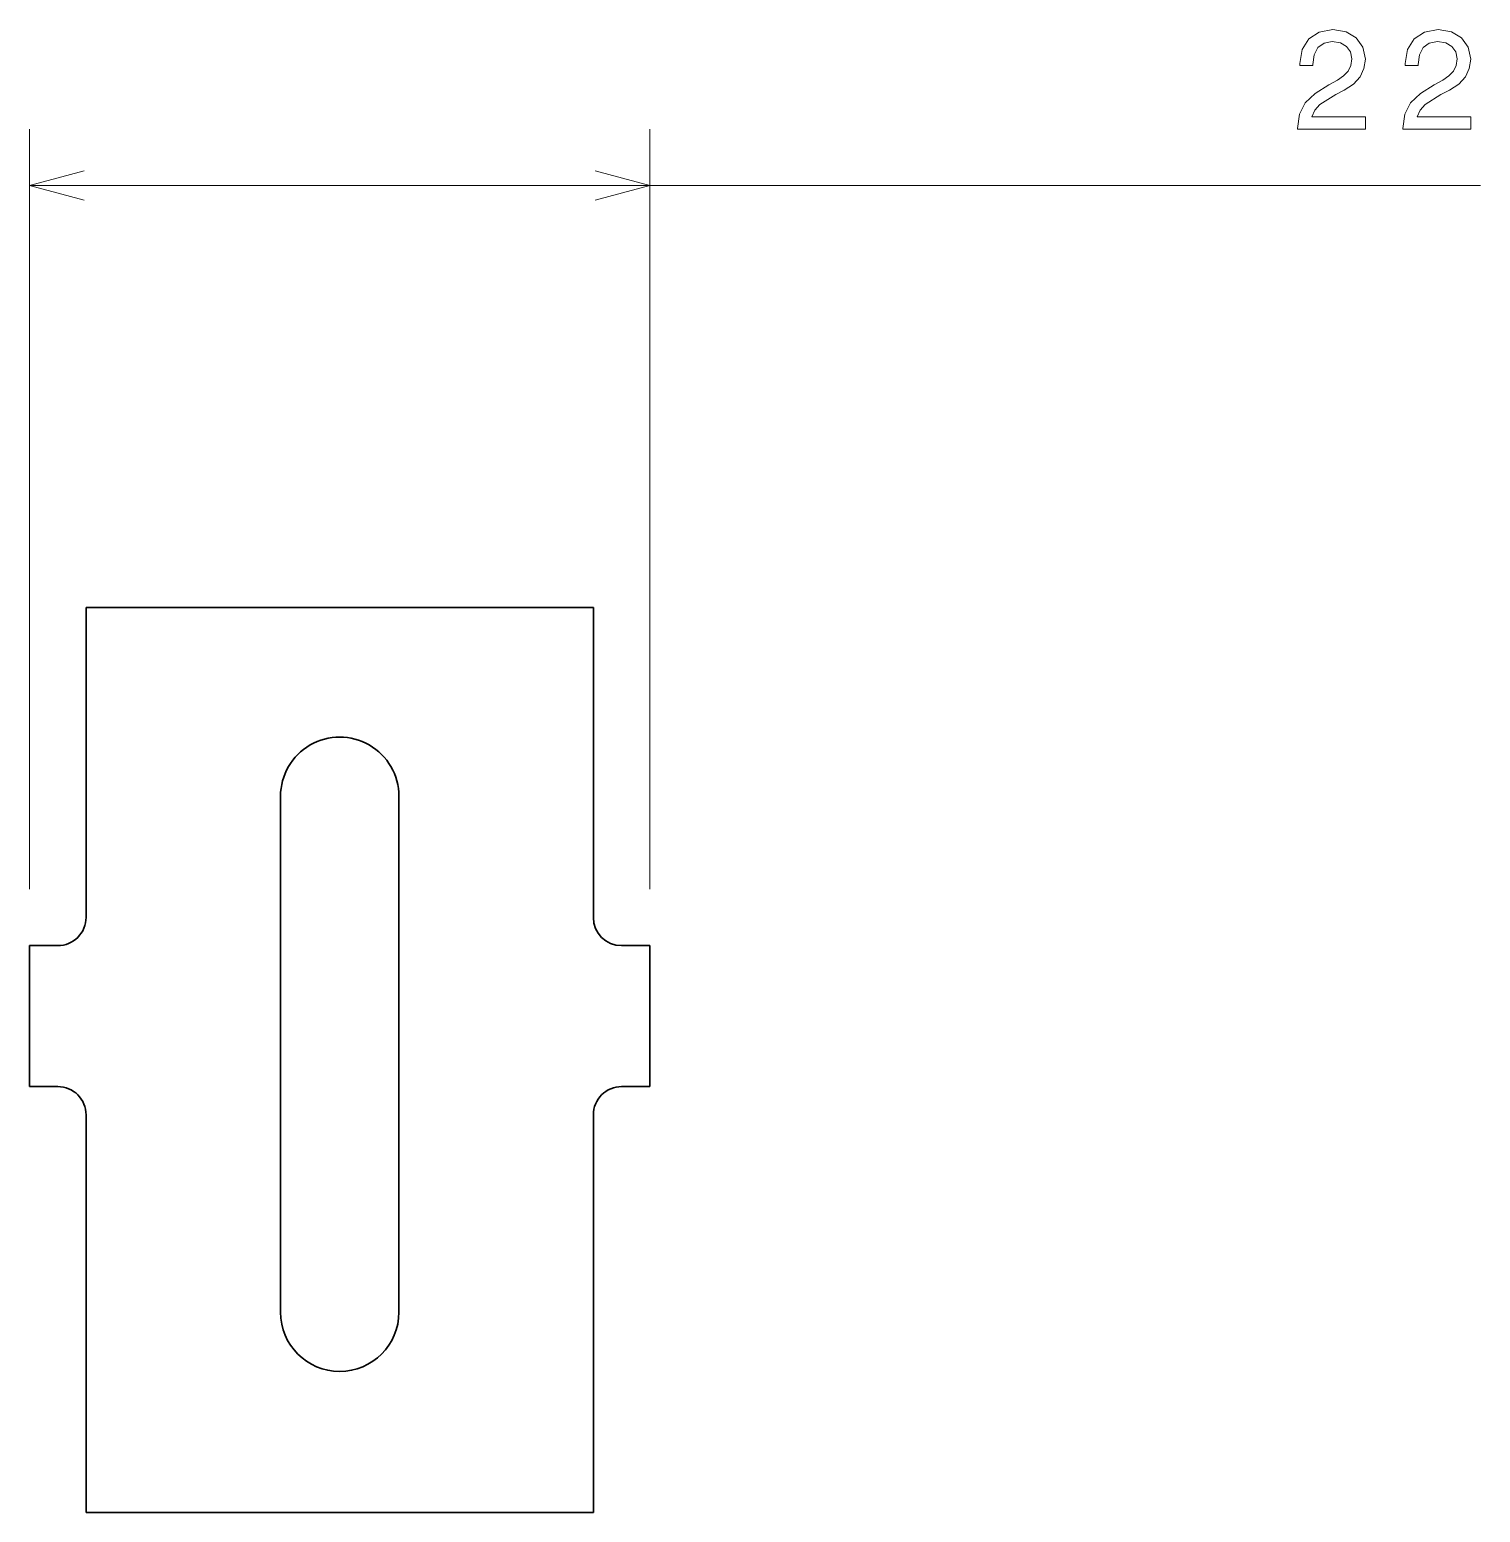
# Model space of a CAD drawing. Extents: x 49.3 to 100.7, y 116.9 to 169.5.
import ezdxf

# ---------------------------------------------------------------- set-up
doc = ezdxf.new("R2010")
doc.units = 0

msp = doc.modelspace()

# ---------------------------------------------------------------- linework, layer by layer
at = {"color": 7, "lineweight": 13}
for p, q in [((49.252068, 139.025711), (49.252068, 165.991608)), ((71.252068, 139.025711), (71.252068, 165.991608)), ((49.252068, 163.991608), (100.719498, 163.991608))]:
    msp.add_line(p, q, dxfattribs=at)
at = {"color": 7, "lineweight": 35, "ltscale": 0.45}
for p, q in [((69.252068, 149.025711), (51.252068, 149.025711)), ((51.252068, 116.924683), (69.252068, 116.924683))]:
    msp.add_line(p, q, dxfattribs=at)
at = {"color": 7, "lineweight": 35, "ltscale": 0.275}
for p, q in [((51.252068, 149.025711), (51.252068, 138.025711)), ((69.252068, 138.025711), (69.252068, 149.025711))]:
    msp.add_line(p, q, dxfattribs=at)
at = {"color": 7, "lineweight": 35, "ltscale": 0.4575}
for p, q in [((58.152069, 124.024689), (58.152069, 142.324692)), ((62.352066, 142.324692), (62.352066, 124.024689))]:
    msp.add_line(p, q, dxfattribs=at)
at = {"color": 7, "lineweight": 35, "ltscale": 0.125}
for p, q in [((49.252068, 132.025711), (49.252068, 137.025711)), ((71.252068, 132.025711), (71.252068, 137.025711))]:
    msp.add_line(p, q, dxfattribs=at)
at = {"color": 7, "lineweight": 35, "ltscale": 0.025}
for p, q in [((49.252068, 137.025711), (50.252068, 137.025711)), ((70.252068, 137.025711), (71.252068, 137.025711)), ((50.252068, 132.025711), (49.252068, 132.025711)), ((71.252068, 132.025711), (70.252068, 132.025711))]:
    msp.add_line(p, q, dxfattribs=at)
at = {"color": 7, "lineweight": 35, "ltscale": 0.352526}
for p, q in [((51.252068, 131.025711), (51.252068, 116.924683)), ((69.252068, 116.924683), (69.252068, 131.025711))]:
    msp.add_line(p, q, dxfattribs=at)
at = {"color": 7, "lineweight": 13}
for points in [[(94.234909, 165.991608), (96.640533, 165.991608), (96.640533, 166.425323), (94.739235, 166.425323), (94.845139, 166.662354), (95.026703, 166.859039), (95.586502, 167.217102), (95.884048, 167.368408), (96.216904, 167.585266), (96.453934, 167.837418), (96.590103, 168.134979), (96.640533, 168.47287), (96.554794, 168.8965), (96.317764, 169.229355), (95.954651, 169.441162), (95.485634, 169.516815), (95.00148, 169.431076), (94.633331, 169.194046), (94.396301, 168.815811), (94.315605, 168.316528), (94.315605, 168.245926), (94.774536, 168.245926), (94.774536, 168.28627), (94.819931, 168.629211), (94.956093, 168.881363), (95.172958, 169.042755), (95.460419, 169.098236), (95.75293, 169.047791), (95.969788, 168.921722), (96.110992, 168.725037), (96.161423, 168.477905), (96.126122, 168.245926), (96.030304, 168.04924), (95.868919, 167.877762), (95.647018, 167.726471), (95.349464, 167.565094), (94.855225, 167.252411), (94.507248, 166.919556), (94.300476, 166.516098), (94.234909, 166.006729)], [(97.970932, 165.991608), (100.376556, 165.991608), (100.376556, 166.425323), (98.475258, 166.425323), (98.581161, 166.662354), (98.762726, 166.859039), (99.322525, 167.217102), (99.620071, 167.368408), (99.952927, 167.585266), (100.189957, 167.837418), (100.326126, 168.134979), (100.376556, 168.47287), (100.290817, 168.8965), (100.053787, 169.229355), (99.690674, 169.441162), (99.221657, 169.516815), (98.737503, 169.431076), (98.369354, 169.194046), (98.132324, 168.815811), (98.051628, 168.316528), (98.051628, 168.245926), (98.510559, 168.245926), (98.510559, 168.28627), (98.555954, 168.629211), (98.692116, 168.881363), (98.908981, 169.042755), (99.196442, 169.098236), (99.488953, 169.047791), (99.705811, 168.921722), (99.847015, 168.725037), (99.897446, 168.477905), (99.862144, 168.245926), (99.766327, 168.04924), (99.604942, 167.877762), (99.383041, 167.726471), (99.085487, 167.565094), (98.591248, 167.252411), (98.243271, 166.919556), (98.036499, 166.516098), (97.970932, 166.006729)]]:
    msp.add_lwpolyline(points, close=True, dxfattribs=at)
for points in [[(51.183918, 164.509232), (49.252068, 163.991608), (51.183918, 163.473969)], [(69.320213, 163.473969), (71.252068, 163.991608), (69.320213, 164.509232)]]:
    msp.add_lwpolyline(points, dxfattribs=at)
at = {"color": 7, "lineweight": 35}
for centre, radius, start, end in [((60.252068, 142.324692), 2.1, 0, 180.000005), ((50.252068, 138.025711), 1, 269.999997, 360), ((70.252068, 138.025711), 1, 180.000005, 269.999997), ((50.252068, 131.025711), 1, 0, 90.000003), ((70.252068, 131.025711), 1, 90.000003, 180.000005), ((60.252068, 124.024689), 2.1, 180.000005, 0)]:
    msp.add_arc(centre, radius, start, end, dxfattribs=at)

doc.saveas('drawing.dxf')
